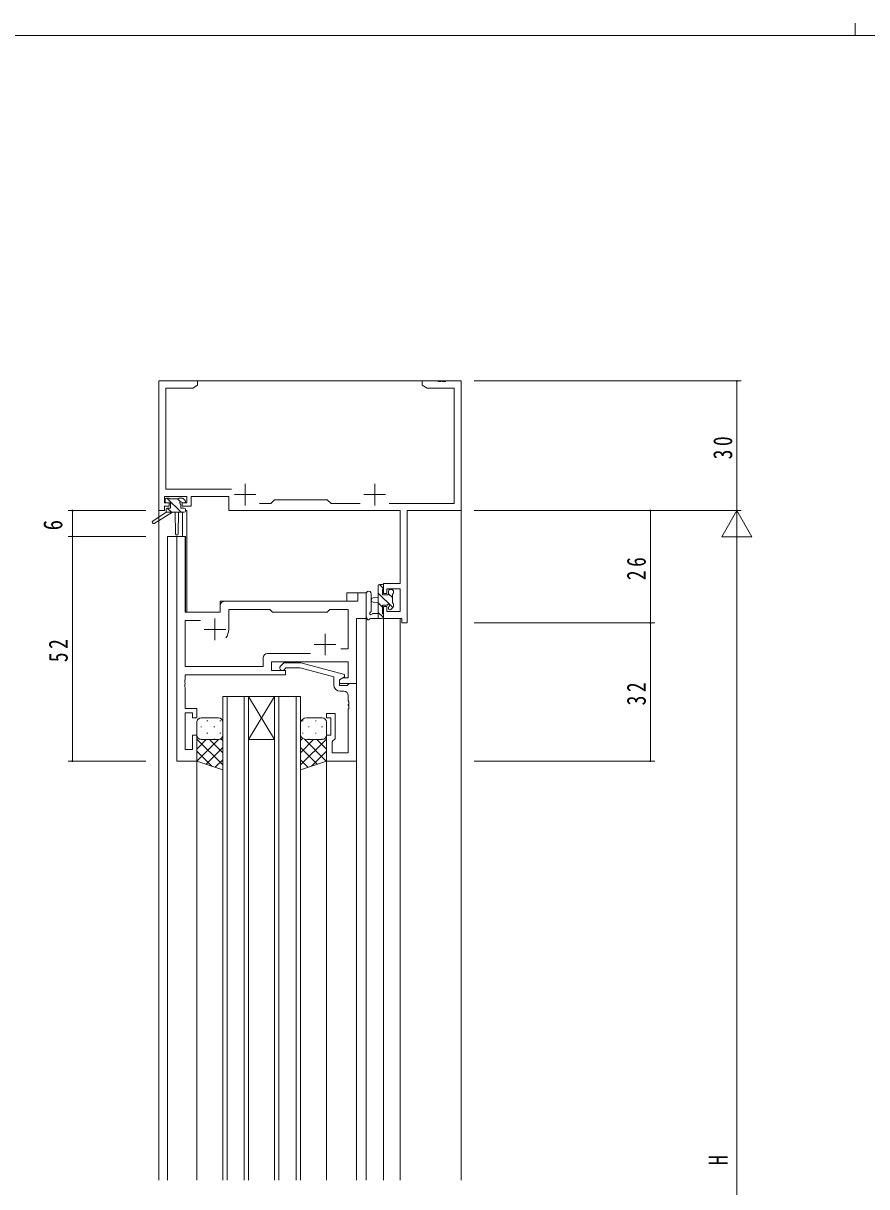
# Model space of a CAD drawing. Units: millimetres on the paper. Extents: x -397 to 397, y -282 to 282.
# Drawn here: x -201.5 to -6.2, y 12.8 to 282.1 of the extents above; entities that cross this region are included whole.
import ezdxf
from ezdxf.enums import TextEntityAlignment as Align

# ---------------------------------------------------------------- set-up
doc = ezdxf.new("R2010")
doc.units = ezdxf.units.MM
for name, color, linetype, lineweight in [('0-1_YKK_ZWAK', 7, 'Continuous', 18), ('0-3_YKK_11', 7, 'Continuous', 18), ('0-4_YKK_12', 2, 'Continuous', 18), ('0-6_YKK_13', 4, 'Continuous', 18), ('0-7_YKK_D', 6, 'Continuous', 18)]:
    doc.layers.add(name, color=color, linetype=linetype, lineweight=lineweight)
doc.styles.add('ＭＳ ゴシック', font='')
doc.styles.get('ＭＳ ゴシック').set_extended_font_data('MS Gothic')

msp = doc.modelspace()

# ---------------------------------------------------------------- linework, layer by layer
at = {"layer": '0-1_YKK_ZWAK'}
for p, q in [((-8.894, 282.112), (-8.894, 279.312)), ((376.092, 279.312), (-393.908, 279.312))]:
    msp.add_line(p, q, dxfattribs=at)
at = {"layer": '0-3_YKK_11'}
for p, q in [((-161.108, 199.312), (-170.108, 199.312)), ((-170.108, 199.312), (-170.108, 169.312)), ((-161.108, 198.312), (-161.108, 199.312)), ((-109.108, 199.312), (-109.108, 198.312)), ((-100.108, 199.312), (-103.65, 199.312)), ((-100.108, 169.312), (-100.108, 199.312)), ((-168.478, 197.682), (-162.199, 197.682)), ((-168.478, 174.242), (-168.478, 197.682)), ((-162.199, 197.682), (-161.108, 198.312)), ((-101.738, 197.682), (-101.738, 170.942)), ((-150.108, 175.512), (-150.108, 170.512)), ((-120.108, 175.512), (-120.108, 170.512)), ((-168.808, 172.612), (-163.608, 172.612)), ((-153.256, 174.242), (-168.478, 174.242)), ((-162.608, 172.612), (-153.908, 172.612)), ((-153.908, 172.612), (-153.908, 169.312)), ((-152.608, 173.012), (-147.608, 173.012)), ((-122.608, 173.012), (-117.608, 173.012)), ((-144.178, 170.942), (-146.758, 170.942)), ((-143.308, 171.812), (-144.178, 170.942)), ((-131.108, 171.812), (-143.308, 171.812)), ((-130.238, 170.942), (-131.108, 171.812)), ((-123.459, 170.942), (-130.238, 170.942)), ((-101.738, 170.942), (-116.758, 170.942)), ((-153.908, 169.312), (-114.238, 169.312)), ((-114.238, 169.312), (-114.238, 152.412)), ((-112.608, 169.312), (-100.108, 169.312)), ((-163.976, 163.312), (-165.906, 163.312)), ((-165.906, 163.312), (-165.906, 111.312)), ((-163.976, 145.812), (-163.976, 163.312)), ((-124.036, 148.312), (-154.906, 148.312)), ((-153.906, 146.382), (-144.376, 146.382)), ((-153.906, 141.812), (-153.906, 146.382)), ((-144.376, 146.382), (-143.806, 145.812)), ((-143.806, 145.812), (-131.106, 145.812)), ((-126.236, 146.382), (-126.236, 137.312)), ((-163.976, 143.882), (-160.456, 143.882)), ((-163.976, 133.242), (-163.976, 143.882)), ((-157.106, 144.312), (-157.106, 139.312)), ((-124.306, 144.312), (-122.106, 144.312)), ((-124.306, 129.312), (-124.306, 144.312)), ((-118.108, 144.312), (-113.808, 144.312)), ((-159.606, 141.812), (-154.606, 141.812)), ((-131.606, 140.812), (-131.606, 135.812)), ((-134.106, 138.312), (-129.106, 138.312)), ((-145.936, 135.242), (-145.936, 133.242)), ((-134.956, 136.242), (-144.936, 136.242)), ((-134.956, 136.242), (-144.936, 136.242)), ((-126.236, 137.312), (-127.94, 137.312)), ((-145.936, 133.242), (-163.976, 133.242)), ((-144.006, 134.312), (-126.236, 134.312)), ((-140.806, 131.312), (-140.806, 132.312)), ((-129.608, 130.833), (-137.37, 132.912)), ((-137.212, 134.112), (-127.108, 131.405)), ((-126.236, 134.312), (-126.236, 130.612)), ((-163.976, 131.312), (-140.806, 131.312)), ((-129.608, 129.012), (-129.608, 130.833)), ((-124.308, 129.312), (-124.308, 111.312)), ((-127.238, 127.512), (-128.108, 127.512)), ((-163.976, 114.012), (-163.976, 122.512)), ((-130.308, 117.312), (-130.308, 121.312)), ((-129.308, 122.312), (-129.308, 116.512)), ((-126.238, 113.242), (-126.238, 123.354)), ((-165.906, 111.312), (-161.306, 111.312))]:
    msp.add_line(p, q, dxfattribs=at)
for points in [[(-103.65, 199.312), (-103.833, 199.192), (-104.383, 199.192), (-104.566, 199.312), (-104.65, 199.312), (-104.833, 199.192), (-105.383, 199.192), (-105.566, 199.312), (-109.108, 199.312)], [(-109.108, 198.312), (-108.017, 197.682), (-101.738, 197.682)], [(-170.108, 169.312), (-168.808, 169.312), (-168.808, 170.312), (-167.708, 170.312), (-167.708, 171.112), (-168.808, 171.112), (-168.808, 172.612)], [(-163.608, 172.612), (-163.608, 171.112), (-164.708, 171.112), (-164.708, 170.312), (-162.608, 170.312), (-162.608, 172.612)], [(-113.808, 144.312), (-113.808, 143.312), (-112.608, 143.312), (-112.608, 169.312)], [(-114.238, 152.412), (-118.108, 152.412), (-118.108, 150.112), (-117.308, 150.112), (-117.308, 151.212), (-114.238, 151.212), (-114.238, 145.942), (-117.308, 145.942), (-117.308, 147.112), (-118.108, 147.112), (-118.108, 144.312)], [(-122.106, 144.312), (-122.106, 150.312), (-124.036, 150.312), (-124.036, 148.312)], [(-155.906, 147.312), (-155.906, 145.812), (-163.976, 145.812)], [(-131.106, 145.812), (-130.536, 146.382), (-126.236, 146.382)], [(-140.806, 132.312), (-144.006, 132.312), (-144.006, 134.312)], [(-141.932, 133.337), (-141.157, 134.112), (-137.212, 134.112)], [(-137.37, 132.912), (-140.66, 132.912), (-141.084, 132.488)], [(-163.976, 122.512), (-162.306, 122.512), (-162.306, 121.312), (-161.306, 121.312), (-161.306, 123.512), (-163.976, 123.512), (-163.976, 128.354), (-164.096, 128.537), (-164.096, 129.087), (-163.976, 129.271), (-163.976, 129.354), (-164.096, 129.537), (-164.096, 130.087), (-163.976, 130.271), (-163.976, 131.312)], [(-127.108, 131.405), (-127.108, 130.805), (-128.308, 130.112), (-128.308, 128.812), (-126.508, 128.812), (-126.308, 129.012), (-126.008, 129.312), (-124.308, 129.312)], [(-126.236, 130.612), (-127.44, 130.612), (-128.306, 130.112), (-128.306, 129.312), (-124.306, 129.312)], [(-126.238, 123.354), (-126.118, 123.537), (-126.118, 124.087), (-126.238, 124.271), (-126.238, 124.354), (-126.118, 124.537), (-126.118, 125.087), (-126.238, 125.271), (-126.238, 126.512)], [(-130.308, 121.312), (-131.308, 121.312), (-131.308, 122.312), (-129.308, 122.312)], [(-161.306, 111.312), (-161.306, 117.312), (-162.306, 117.312), (-162.306, 114.012), (-163.976, 114.012)], [(-124.308, 111.312), (-131.308, 111.312), (-131.308, 117.312), (-130.308, 117.312)], [(-129.308, 116.512), (-129.808, 116.012), (-130.008, 115.812), (-130.008, 113.242), (-126.238, 113.242)]]:
    msp.add_lwpolyline(points, dxfattribs=at)
for centre, radius, start, end in [((-154.906, 147.312), 1, 90.00001, 179.99999), ((-157.106, 141.812), 3.2, 321.63348, 359.99999), ((-144.936, 135.242), 1, 90.00001, 179.99999), ((-141.508, 132.912), 0.6, 134.99999, 315.00001), ((-128.108, 129.012), 1.5, 180.00001, 269.99999), ((-127.238, 126.512), 1, 0.00001, 89.99999)]:
    msp.add_arc(centre, radius, start, end, dxfattribs=at)
at = {"layer": '0-4_YKK_12'}
for p, q in [((-170.108, 199.312), (-100.108, 199.312)), ((-170.108, 199.312), (-170.108, 14.312)), ((-100.108, 199.312), (-100.108, 14.312)), ((-164.608, 168.912), (-164.608, 163.312)), ((-163.608, 169.312), (-163.908, 169.312)), ((-163.608, 169.312), (-163.608, 145.812)), ((-163.908, 163.312), (-168.108, 163.312)), ((-168.108, 163.312), (-168.108, 14.312)), ((-163.908, 163.312), (-163.908, 145.812)), ((-155.908, 148.312), (-126.608, 148.312)), ((-126.608, 150.312), (-126.608, 148.312)), ((-122.108, 150.312), (-126.608, 150.312)), ((-122.108, 150.312), (-122.108, 14.312)), ((-118.108, 144.312), (-114.208, 144.312)), ((-118.108, 144.312), (-118.108, 14.312)), ((-114.208, 144.312), (-114.208, 14.312)), ((-149.308, 126.312), (-155.308, 126.312)), ((-155.308, 126.312), (-155.308, 14.312)), ((-154.308, 126.312), (-154.308, 14.312)), ((-150.308, 126.312), (-150.308, 14.312)), ((-149.308, 126.312), (-143.308, 126.312)), ((-149.308, 126.312), (-143.308, 116.312)), ((-143.308, 126.312), (-149.308, 116.312)), ((-149.308, 126.312), (-149.308, 14.312)), ((-143.308, 126.312), (-137.308, 126.312)), ((-143.308, 126.312), (-143.308, 14.312)), ((-142.308, 126.312), (-142.308, 14.312)), ((-138.308, 126.312), (-138.308, 14.312)), ((-137.308, 126.312), (-137.308, 14.312)), ((-149.308, 116.312), (-143.308, 116.312)), ((-161.308, 111.312), (-161.308, 14.312)), ((-131.308, 111.312), (-131.308, 14.312)), ((-124.308, 111.312), (-124.308, 14.312))]:
    msp.add_line(p, q, dxfattribs=at)
msp.add_lwpolyline([(-163.908, 145.812), (-155.908, 145.812), (-155.908, 148.312)], dxfattribs=at)
at = {"layer": '0-6_YKK_13'}
for p, q in [((-168.608, 171.412), (-168.608, 171.912)), ((-168.308, 172.212), (-167.808, 172.212)), ((-164.931, 168.912), (-168.231, 172.212)), ((-167.176, 168.912), (-168.17, 169.906)), ((-168.108, 169.912), (-167.408, 169.912)), ((-167.608, 172.012), (-165.508, 172.012)), ((-165.113, 171.339), (-165.786, 172.012)), ((-165.308, 172.212), (-164.708, 172.212)), ((-165.008, 170.651), (-165.008, 169.912)), ((-165.008, 169.912), (-164.208, 169.912)), ((-164.208, 171.112), (-164.547, 171.112)), ((-164.496, 172.124), (-163.996, 171.624)), ((-168.408, 168.912), (-171.475, 166.862)), ((-166.908, 168.912), (-171.153, 166.355)), ((-168.408, 169.612), (-168.408, 168.912)), ((-164.208, 168.912), (-168.408, 168.912)), ((-166.308, 168.912), (-166.206, 163.904)), ((-165.506, 168.912), (-165.606, 163.904)), ((-163.908, 169.612), (-163.908, 169.212)), ((-119.308, 144.312), (-119.308, 151.912)), ((-118.111, 151.278), (-119.043, 152.21)), ((-119.008, 152.212), (-118.408, 152.212)), ((-118.108, 151.912), (-118.108, 151.312)), ((-116.608, 151.012), (-116.108, 151.012)), ((-122.108, 150.04), (-122.108, 144.878)), ((-120.908, 150.04), (-120.905, 146.079)), ((-119.308, 149.212), (-120.453, 149.11)), ((-115.937, 146.859), (-119.308, 150.23)), ((-116.008, 149.176), (-116.908, 150.076)), ((-116.008, 150.012), (-116.008, 147.912)), ((-115.808, 150.712), (-115.808, 150.212)), ((-120.489, 145.512), (-119.308, 145.512)), ((-119.308, 148.012), (-120.453, 148.114)), ((-118.308, 146.985), (-119.308, 147.985)), ((-118.115, 144.547), (-119.308, 145.74)), ((-116.908, 146.612), (-116.908, 146.951)), ((-115.896, 146.9), (-116.396, 146.4)), ((-115.808, 147.712), (-115.808, 147.112)), ((-118.408, 144.312), (-121.089, 144.312)), ((-118.108, 145.212), (-118.108, 144.612)), ((-156.308, 121.312), (-160.308, 121.312)), ((-135.908, 121.312), (-132.308, 121.312)), ((-161.308, 120.312), (-161.308, 117.312)), ((-160.388, 119.232), (-160.188, 119.232)), ((-158.973, 120.647), (-158.773, 120.647)), ((-157.358, 119.232), (-157.158, 119.232)), ((-155.943, 120.647), (-155.743, 120.647)), ((-155.308, 117.312), (-155.308, 120.312)), ((-137.308, 117.312), (-137.308, 120.312)), ((-136.673, 120.647), (-136.873, 120.647)), ((-135.258, 119.232), (-135.458, 119.232)), ((-133.643, 120.647), (-133.843, 120.647)), ((-132.228, 119.232), (-132.428, 119.232)), ((-131.308, 120.312), (-131.308, 117.312)), ((-161.308, 111.312), (-161.308, 117.312)), ((-161.258, 116.999), (-161.308, 116.949)), ((-161.308, 116.444), (-155.308, 110.444)), ((-159.116, 116.312), (-161.308, 114.121)), ((-156.288, 116.313), (-161.293, 111.307)), ((-160.388, 116.402), (-160.188, 116.402)), ((-160.308, 116.312), (-156.308, 116.312)), ((-160.308, 116.312), (-156.308, 116.312)), ((-158.973, 117.817), (-158.773, 117.817)), ((-158.348, 116.312), (-155.308, 113.273)), ((-157.358, 116.402), (-157.158, 116.402)), ((-155.943, 117.817), (-155.743, 117.817)), ((-155.715, 116.507), (-155.308, 116.101)), ((-155.308, 117.312), (-155.308, 109.312)), ((-155.308, 117.292), (-155.308, 117.292)), ((-137.308, 117.292), (-137.299, 117.283)), ((-136.811, 116.598), (-137.308, 116.101)), ((-131.308, 116.444), (-137.308, 110.444)), ((-134.268, 116.312), (-137.308, 113.273)), ((-136.673, 117.817), (-136.873, 117.817)), ((-136.397, 116.381), (-131.323, 111.307)), ((-132.308, 116.312), (-135.908, 116.312)), ((-132.308, 116.312), (-135.908, 116.312)), ((-135.258, 116.402), (-135.458, 116.402)), ((-133.643, 117.817), (-133.843, 117.817)), ((-133.5, 116.312), (-131.308, 114.121)), ((-132.228, 116.402), (-132.428, 116.402)), ((-131.358, 116.999), (-131.308, 116.949)), ((-131.308, 111.312), (-131.308, 117.312)), ((-161.308, 113.616), (-157.853, 110.161)), ((-155.308, 114.464), (-159.172, 110.6)), ((-137.308, 114.464), (-133.445, 110.6)), ((-131.308, 113.616), (-134.763, 110.161)), ((-155.308, 109.312), (-161.308, 111.312)), ((-155.308, 111.635), (-157.05, 109.893)), ((-137.308, 111.635), (-135.566, 109.893))]:
    msp.add_line(p, q, dxfattribs=at)
for points in [[(-167.408, 169.912), (-167.408, 171.112), (-168.308, 171.112)], [(-118.308, 151.112), (-118.308, 149.812), (-116.908, 149.812), (-116.908, 150.712)], [(-117.369, 147.412), (-118.308, 147.412), (-118.308, 145.412)], [(-137.308, 117.312), (-137.308, 109.312), (-131.308, 111.312)]]:
    msp.add_lwpolyline(points, dxfattribs=at)
for centre, radius, start, end in [((-168.308, 171.912), 0.3, 90, 180), ((-168.308, 171.412), 0.3, 180, 270), ((-168.108, 169.612), 0.3, 90, 180), ((-167.808, 172.012), 0.2, 0, 90), ((-165.308, 172.012), 0.2, 90, 180), ((-165.008, 171.112), 0.25, 33.05573, 236.94427), ((-165.308, 170.651), 0.3, 0, 56.94427), ((-164.547, 171.412), 0.3, 213.05573, 270), ((-164.708, 171.912), 0.3, 45, 90), ((-164.208, 171.412), 0.3, 270, 45), ((-164.208, 169.612), 0.3, 0, 90), ((-164.208, 169.212), 0.3, 270, 0), ((-171.308, 166.612), 0.3, 123.76905, 301.06147), ((-165.906, 163.91), 0.3, 181.16963, 358.85539), ((-119.008, 151.912), 0.3, 90, 180), ((-118.408, 151.912), 0.3, 0, 90), ((-118.308, 151.312), 0.2, 270, 0), ((-116.608, 150.712), 0.3, 90, 180), ((-116.108, 150.712), 0.3, 0, 90), ((-121.508, 150.04), 0.6, 0.04023, 180.04023), ((-120.408, 148.612), 0.5, 95.09207, 264.90793), ((-116.008, 150.212), 0.2, 270, 0), ((-121.008, 145.512), 0.3, 109.18976, 330), ((-121.205, 146.079), 0.3, 289.18976, 0.04023), ((-120.489, 145.212), 0.3, 90, 150), ((-117.369, 147.712), 0.3, 270, 326.94427), ((-116.908, 147.412), 0.25, 303.05573, 146.94427), ((-116.608, 146.951), 0.3, 123.05573, 180), ((-116.608, 146.612), 0.3, 180, 315), ((-116.008, 147.712), 0.2, 0, 90), ((-116.108, 147.112), 0.3, 315, 0), ((-121.808, 144.878), 0.3, 180, 229.47122), ((-122.198, 144.422), 0.3, 349.47122, 49.47122), ((-121.608, 144.312), 0.3, 169.47122, 330), ((-121.089, 144.012), 0.3, 90, 150), ((-118.408, 144.612), 0.3, 270, 0), ((-118.308, 145.212), 0.2, 360, 90), ((-160.308, 120.312), 1, 90.0001, 180.0001), ((-156.308, 120.312), 1, 0.0001, 90.0001), ((-135.959, 119.904), 1.41, 87.93209, 163.1431), ((-132.308, 120.312), 1, 359.9999, 89.9999), ((-160.308, 117.312), 1, 180.0001, 270.0001), ((-160.308, 117.312), 1, 180.0001, 270.0001), ((-156.308, 117.312), 1, 270.0001, 0.0001), ((-156.308, 117.312), 1, 270.0001, 0.0001), ((-135.959, 117.721), 1.41, 196.85672, 272.06776), ((-135.959, 117.721), 1.41, 196.85672, 272.06776), ((-132.308, 117.312), 1, 269.9999, 359.9999), ((-132.308, 117.312), 1, 269.9999, 359.9999)]:
    msp.add_arc(centre, radius, start, end, dxfattribs=at)
at = {"layer": '0-7_YKK_D'}
for p, q in [((-97.108, 199.312), (-35.308, 199.312)), ((-36.308, 199.312), (-36.308, 169.312)), ((-173.108, 169.312), (-191.108, 169.312)), ((-190.108, 169.312), (-190.108, 163.312)), ((-97.108, 169.312), (-55.308, 169.312)), ((-97.108, 169.312), (-35.308, 169.312)), ((-97.108, 169.312), (-35.308, 169.312)), ((-56.308, 143.312), (-56.308, 169.312)), ((-36.308, 169.312), (-39.808, 163.25)), ((-36.308, 169.312), (-32.808, 163.25)), ((-36.308, 169.312), (-36.308, 157.188)), ((-173.108, 163.312), (-191.108, 163.312)), ((-173.108, 163.312), (-191.108, 163.312)), ((-190.108, 163.312), (-190.108, 111.312)), ((-39.808, 163.25), (-32.808, 163.25)), ((-36.308, -123.688), (-36.308, 162.312)), ((-97.108, 143.312), (-55.308, 143.312)), ((-97.108, 143.312), (-55.308, 143.312)), ((-56.308, 143.312), (-56.308, 111.312)), ((-173.108, 111.312), (-191.108, 111.312)), ((-97.108, 111.312), (-55.308, 111.312))]:
    msp.add_line(p, q, dxfattribs=at)
for centre, start, end in [((-36.308, 199.312), 90, 270), ((-36.308, 199.312), 270, 90), ((-190.108, 169.312), 90, 270), ((-190.108, 169.312), 270, 90), ((-56.308, 169.312), 90, 270), ((-56.308, 169.312), 270, 90), ((-190.108, 163.312), 90, 270), ((-190.108, 163.312), 90, 270), ((-190.108, 163.312), 270, 90), ((-190.108, 163.312), 270, 90), ((-56.308, 143.312), 90, 270), ((-56.308, 143.312), 90, 270), ((-56.308, 143.312), 270, 90), ((-56.308, 143.312), 270, 90), ((-190.108, 111.312), 90, 270), ((-190.108, 111.312), 270, 90), ((-56.308, 111.312), 90, 270), ((-56.308, 111.312), 270, 90)]:
    msp.add_arc(centre, 0.106, start, end, dxfattribs=at)

# ---------------------------------------------------------------- texts
at = {"layer": '0-7_YKK_D', "color": 7, "style": 'ＭＳ ゴシック', "width": 0.8}
for s, p in [('6', (-191.108, 164.753)), ('H', (-37.108, 17.765))]:
    msp.add_text(s, height=4.399, rotation=90, dxfattribs=at).set_placement(p, align=Align.BOTTOM_LEFT)
at = {"layer": '0-7_YKK_D', "color": 7, "char_height": 4.399, "attachment_point": 7, "rotation": 90, "style": 'ＭＳ ゴシック'}
for s, insert in [('\\T1.37;\\W0.75;30', (-37.308, 181.181)), ('\\T1.37;\\W0.75;26', (-57.308, 153.218)), ('\\T1.37;\\W0.75;52', (-191.108, 134.23)), ('\\T1.37;\\W0.75;32', (-57.308, 124.23))]:
    msp.add_mtext(s, dxfattribs=dict(at, insert=insert))

doc.saveas('drawing.dxf')
